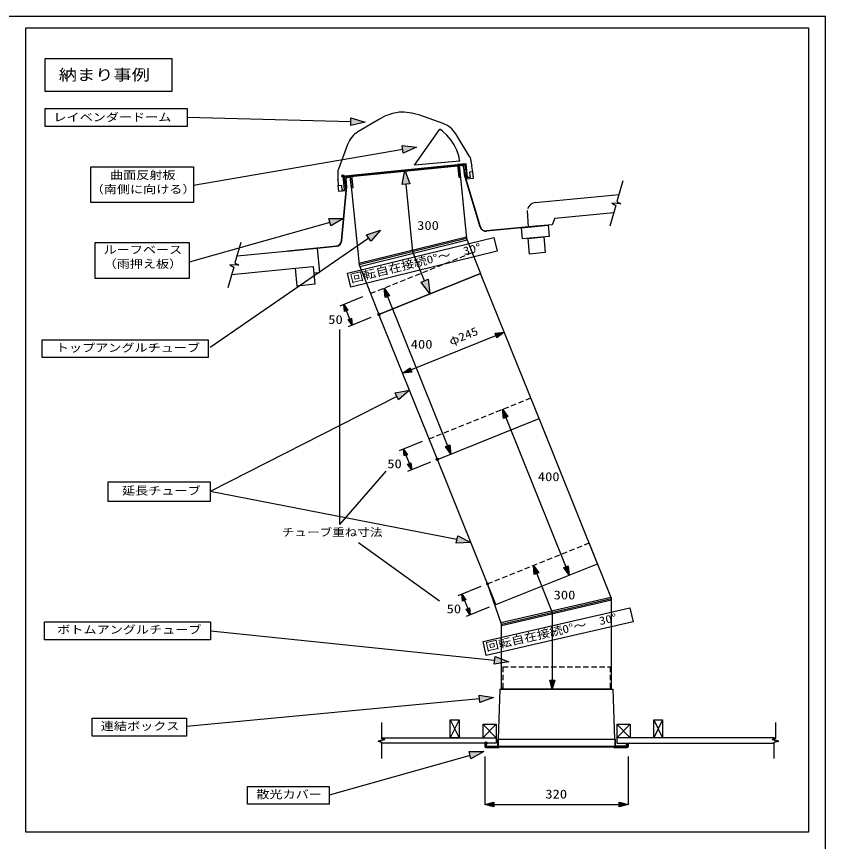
# Model space of a CAD drawing. Units: millimetres at full size, sheet at 1:10; details may follow other scales. Extents: x -2000 to 2000, y -1400 to 1400.
# Drawn here: x 191 to 2000, y -446 to 1400 of the extents above; entities that cross this region are included whole.
import ezdxf
from ezdxf.enums import TextEntityAlignment as Align

# ---------------------------------------------------------------- set-up
doc = ezdxf.new("R2010")
doc.units = ezdxf.units.MM
doc.header["$LTSCALE"] = 10
doc.header["$PDMODE"] = 32
doc.header["$PDSIZE"] = 5
doc.linetypes.add('DASHED1', pattern=[1.8, 1.2, -0.6])
for name, color, linetype in [('0-3_ドーム', 7, 'Continuous'), ('8-0', 7, 'Continuous'), ('F-F', 7, 'Continuous')]:
    doc.layers.add(name, color=color, linetype=linetype)
doc.styles.add('ＭＳ ゴシック', font='')
doc.styles.get('ＭＳ ゴシック').set_extended_font_data('MS Gothic')

msp = doc.modelspace()

# ---------------------------------------------------------------- linework, layer by layer
at = {"layer": '0-3_ドーム'}
for p, q in [((211.64, -425.53), (211.64, 1374.47)), ((1961.64, 1374.47), (1961.64, -425.53)), ((938.46, 1164.59), (572.64, 1173.96)), ((1080.98, 1067.3), (1137.1, 1147.58)), ((1143.25, 1143.39), (1137.1, 1147.58)), ((1153.33, 1134.42), (1143.25, 1143.39)), ((1162.18, 1124.24), (1153.33, 1134.42)), ((1169.66, 1113.01), (1162.18, 1124.24)), ((1175.63, 1100.91), (1169.66, 1113.01)), ((1054.35, 1102.35), (586.64, 1021.92)), ((1180.01, 1088.15), (1175.63, 1100.91)), ((1182.15, 1076.01), (1080.98, 1067.3)), ((1180.98, 1083.31), (1180.01, 1088.15)), ((1181.8, 1078.45), (1180.98, 1083.31)), ((1182.15, 1076.01), (1181.8, 1078.45)), ((921.04, 1043.05), (1152.79, 1065.96)), ((921.09, 1043.03), (1196.61, 1069.89)), ((930.45, 1041.43), (1177.6, 1065.86)), ((940.11, 1044.96), (1177.32, 1068.68)), ((1077.09, 873.56), (1062, 1024.86)), ((1350.93, 983.76), (1538.22, 1001.87)), ((1332.7, 966.19), (1335.09, 928.51)), ((1394.93, 948.52), (1526.35, 961.23)), ((1394.93, 948.52), (1388.72, 933.7)), ((891.57, 939.29), (576.64, 849.96)), ((1322.49, 902.18), (1320.09, 927.06)), ((1388.72, 933.7), (1351.17, 930.73)), ((1382.21, 907.95), (1322.49, 902.18)), ((978.51, 903.92), (623.64, 658.96)), ((683.87, 864.3), (862.9, 881.61)), ((796.62, 875.78), (796.69, 875.07)), ((862.9, 881.61), (868.16, 827.27)), ((1103.19, 808.7), (1077.09, 873.56)), ((671.8, 822.94), (837.88, 839.01)), ((856.07, 826.1), (868.16, 827.27)), ((1001.4, 733.51), (1228.69, 824.98)), ((1378.02, 453.9), (1228.69, 824.98)), ((964.56, 772.58), (913.54, 752.05)), ((1020.17, 773.4), (1162.03, 420.88)), ((928.17, 741.76), (935.63, 723.23)), ((983.23, 726.2), (932.2, 705.67)), ((1150.73, 362.43), (1001.4, 733.51)), ((913.05, 699.63), (913.05, 263)), ((1072.88, 609.48), (1263.05, 686.01)), ((1041.33, 549.58), (623.64, 337.39)), ((1132.07, 408.82), (1359.35, 500.28)), ((1285.11, 502.74), (1419.51, 168.77)), ((1490.02, 175.59), (1359.35, 500.28)), ((1097.88, 448.96), (1046.85, 428.42)), ((1055.89, 432.06), (1074.55, 385.67)), ((1262.73, 84.12), (1132.07, 408.82)), ((1116.54, 402.57), (1065.52, 382.04)), ((1016.46, 382.34), (913.05, 263)), ((1175.57, 229.38), (623.64, 337.39)), ((1136.61, 91.83), (955.45, 222.27)), ((1262.73, 84.12), (1490.02, 175.59)), ((1354.11, 153.23), (1388.99, 66.56)), ((1228.82, 124.37), (1177.79, 103.84)), ((1192.43, 93.55), (1199.89, 75.01)), ((1247.48, 77.99), (1196.46, 57.45)), ((1388.99, 66.56), (1388.99, -84.89)), ((1260.06, -40.79), (625.64, 24.46)), ((1226.19, -127.02), (570.54, -188.86)), ((570.54, -170.17), (570.54, -210.17)), ((1160.81, -173.89), (1180.81, -173.89)), ((1180.81, -173.89), (1160.81, -213.89)), ((1160.81, -173.89), (1180.81, -213.89)), ((1180.81, -173.89), (1160.81, -213.89)), ((1160.81, -173.89), (1180.81, -213.89)), ((1180.81, -173.89), (1180.81, -213.89)), ((1233.31, -183.89), (1233.31, -213.89)), ((1233.31, -183.89), (1263.31, -183.89)), ((1233.31, -183.89), (1263.31, -213.89)), ((1263.31, -183.89), (1233.31, -213.89)), ((1263.31, -183.89), (1263.31, -213.89)), ((1533.31, -183.89), (1533.31, -213.89)), ((1533.31, -183.89), (1563.31, -183.89)), ((1533.31, -183.89), (1563.31, -213.89)), ((1563.31, -183.89), (1533.31, -213.89)), ((1563.31, -183.89), (1563.31, -213.89)), ((1615.81, -173.89), (1635.81, -213.89)), ((1635.81, -173.89), (1615.81, -213.89)), ((1615.81, -173.89), (1635.81, -213.89)), ((1635.81, -173.89), (1615.81, -213.89)), ((570.54, -210.17), (360.21, -210.17)), ((1008, -213.89), (1263.31, -213.89)), ((1885.08, -213.89), (1533.31, -213.89)), ((1007.1, -223.89), (1007.1, -260.13)), ((1263.31, -225.89), (1007.1, -225.89)), ((1533.31, -225.89), (1885.08, -225.89)), ((1885.08, -260.13), (1885.08, -223.89)), ((1205.04, -253.44), (890.12, -342.78)), ((1258.31, -363.49), (1538.31, -363.49)), ((1961.64, -425.53), (211.64, -425.53))]:
    msp.add_line(p, q, dxfattribs=at)
at = {"layer": '0-3_ドーム', "linetype": 'DASHED1'}
for p, q in [((1210.02, 871.36), (982.74, 779.9)), ((1113.4, 455.2), (1340.69, 546.67)), ((1244.06, 130.51), (1471.35, 221.97)), ((1278.31, -54.89), (1278.31, -104.89))]:
    msp.add_line(p, q, dxfattribs=at)
at = {"layer": '0-3_ドーム'}
for points in [[(255.14, 1306.05), (538.14, 1306.05), (538.14, 1232.05), (255.14, 1232.05)], [(255.08, 1193.96), (572.64, 1193.96), (572.64, 1153.96), (255.08, 1153.96)], [(970.2, 1163.78), (938.17, 1156.39), (938.77, 1173.39)], [(1085.64, 1107.74), (1055.61, 1094.37), (1052.95, 1111.17)], [(356.64, 1063.96), (586.64, 1063.96), (586.64, 983.96), (356.64, 983.96)], [(1058.85, 1056.46), (1070.09, 1025.57), (1053.14, 1024.09)], [(1194.16, 1067.81), (1197.27, 1036.67), (1212.75, 1038.22), (1211.36, 1052.15), (1203.88, 1051.4), (1205.02, 1040), (1199.51, 1039.45), (1196.39, 1070.59), (1177.32, 1068.68), (1180.17, 1040.2), (1183.4, 1040.52), (1180.81, 1066.48)], [(409.46, 1038.18), (409.46, 1038.18), (409.46, 1038.18), (409.46, 1038.18), (409.46, 1038.18), (409.46, 1038.18), (409.46, 1038.18), (409.46, 1038.18)], [(923.78, 1040.78), (926.89, 1009.63), (911.42, 1008.09), (910.02, 1022.02), (917.5, 1022.76), (918.64, 1011.36), (924.15, 1011.91), (921.04, 1043.05), (940.11, 1044.96), (942.96, 1016.48), (939.72, 1016.16), (937.13, 1042.11)], [(403.22, 1017.37), (403.22, 1017.37), (403.22, 1017.37), (403.22, 1017.37), (403.22, 1017.37), (403.22, 1017.37), (403.22, 1017.37), (403.22, 1017.37)], [(922.12, 947.96), (893.65, 931.52), (889.25, 947.96)], [(931.11, 825.4), (1258, 905.79), (1265.64, 874.71), (938.75, 794.33)], [(1004.64, 921.96), (983.08, 897.15), (973.56, 911.26)], [(1334.93, 903.38), (1369.77, 906.75), (1373.14, 871.91), (1338.3, 868.54)], [(366.64, 893.96), (576.64, 893.96), (576.64, 813.96), (366.64, 813.96)], [(814.54, 836.75), (854.36, 840.6), (858.21, 800.79), (818.39, 796.94)], [(1115.05, 779.25), (1095.73, 805.84), (1111.61, 811.94)], [(1012.7, 791.96), (1024.87, 775.21), (1014.86, 771.37)], [(922.57, 755.69), (931.7, 743.12), (924.19, 740.24)], [(941.24, 709.3), (932.11, 721.87), (939.61, 724.75)], [(1281.61, 693.48), (1264.86, 681.31), (1261.02, 691.31)], [(248.35, 676.7), (619.24, 676.7), (619.24, 636.7), (248.35, 636.7)], [(1054.32, 602.01), (1071.07, 614.18), (1074.91, 604.18)], [(1069.64, 563.96), (1044.83, 542.39), (1037.37, 557.69)], [(1277.64, 521.3), (1289.81, 504.55), (1279.81, 500.71)], [(1055.89, 432.06), (1065.02, 419.49), (1057.51, 416.61)], [(1162.03, 420.88), (1149.86, 437.63), (1159.87, 441.47)], [(1074.55, 385.67), (1065.42, 398.24), (1072.93, 401.13)], [(395.42, 358.96), (623.64, 358.96), (623.64, 314.96), (395.42, 314.96)], [(1206.73, 223.28), (1173.91, 221.56), (1177.44, 238.2)], [(1346.64, 171.79), (1358.81, 155.04), (1348.81, 151.2)], [(1426.97, 150.22), (1414.8, 166.97), (1424.81, 170.81)], [(1186.83, 107.47), (1195.96, 94.91), (1188.45, 92.02)], [(1205.49, 61.09), (1196.36, 73.66), (1203.87, 76.54)], [(1234.26, 1.38), (1562.35, 76.74), (1569.51, 45.55), (1241.43, -29.8)], [(253.42, 45.28), (624.31, 45.28), (624.31, 5.28), (253.42, 5.28)], [(1291.64, -44.04), (1259.18, -49.19), (1260.96, -32.26)], [(1388.99, -104.89), (1383.63, -84.89), (1394.35, -84.89)], [(1257.81, -124.04), (1226.92, -135.29), (1225.43, -118.34)], [(1160.81, -173.89), (1180.81, -173.89), (1180.81, -213.89), (1160.81, -213.89)], [(1615.81, -173.89), (1635.81, -173.89), (1635.81, -213.89), (1615.81, -213.89)], [(1615.81, -173.89), (1635.81, -173.89), (1635.81, -213.89), (1615.81, -213.89)], [(1235.59, -244.78), (1207.12, -261.21), (1202.72, -244.78)], [(707.58, -322.78), (890.12, -322.78), (890.12, -362.78), (707.58, -362.78)], [(1238.31, -363.49), (1258.31, -358.14), (1258.31, -368.85)], [(1538.31, -358.14), (1558.31, -363.49), (1538.31, -368.85)]]:
    msp.add_lwpolyline(points, close=True, dxfattribs=at)
for points in [[(1547.09, 1032.27), (1533.69, 986.35), (1542.59, 981.15), (1521.99, 981.96), (1530.88, 976.75), (1517.48, 930.84)], [(1320.09, 927.06), (1379.81, 932.84), (1382.21, 907.95)], [(692.64, 894.33), (679.24, 848.42), (688.14, 843.22), (667.54, 844.02), (676.44, 838.82), (663.03, 792.91)], [(360.21, -210.17), (360.21, -170.17), (570.54, -170.17)], [(1007.1, -179.64), (1007.1, -215.89), (1014.6, -217.89), (999.6, -221.89), (1007.1, -223.89)], [(1180.81, -213.89), (1160.81, -213.89), (1160.81, -173.89)], [(1887.94, -179.64), (1887.94, -215.89), (1880.44, -217.89), (1895.44, -221.89), (1885.08, -223.89)], [(1007.1, -225.89), (1007.1, -223.89), (999.6, -221.89), (1014.6, -217.89), (1007.1, -215.89), (1008, -213.89)], [(1885.08, -223.89), (1895.44, -221.89), (1880.44, -217.89), (1887.94, -215.89), (1883.83, -213.89)]]:
    msp.add_lwpolyline(points, dxfattribs=at)
at = {"layer": '0-3_ドーム', "linetype": 'DASHED1'}
msp.add_lwpolyline([(1278.31, -54.89), (1518.31, -54.89), (1518.31, -104.89)], dxfattribs=at)
at = {"layer": '0-3_ドーム'}
msp.add_arc((1352.85, 963.85), 20, 95.52486, 163.72346, dxfattribs=at)
for p in [(921.04, 1043.05), (921.09, 1043.03), (930.45, 1041.44), (930.45, 1041.43), (1001.4, 733.51), (1132.07, 408.82), (1244.06, 130.51), (1240.81, -225.89)]:
    msp.add_point(p, dxfattribs=at)
at = {"layer": '0-3_ドーム', "color": 8}
for points in [[(970.2, 1163.78), (938.17, 1156.39), (938.77, 1173.39)], [(1085.64, 1107.74), (1055.61, 1094.37), (1052.95, 1111.17)], [(1058.85, 1056.46), (1070.09, 1025.57), (1053.14, 1024.09)], [(922.12, 947.96), (893.65, 931.52), (889.25, 947.96)], [(1004.64, 921.96), (983.08, 897.15), (973.56, 911.26)], [(1115.05, 779.25), (1095.73, 805.84), (1111.61, 811.94)], [(1012.7, 791.96), (1024.87, 775.21), (1014.86, 771.37)], [(922.57, 755.69), (931.7, 743.12), (924.19, 740.24)], [(941.24, 709.3), (932.11, 721.87), (939.61, 724.75)], [(1281.61, 693.48), (1264.86, 681.31), (1261.02, 691.31)], [(1054.32, 602.01), (1071.07, 614.18), (1074.91, 604.18)], [(1069.64, 563.96), (1044.83, 542.39), (1037.37, 557.69)], [(1277.64, 521.3), (1289.81, 504.55), (1279.81, 500.71)], [(1055.89, 432.06), (1065.02, 419.49), (1057.51, 416.61)], [(1162.03, 420.88), (1149.86, 437.63), (1159.87, 441.47)], [(1074.55, 385.67), (1065.42, 398.24), (1072.93, 401.13)], [(1206.73, 223.28), (1173.91, 221.56), (1177.44, 238.2)], [(1346.64, 171.79), (1358.81, 155.04), (1348.81, 151.2)], [(1426.97, 150.22), (1414.8, 166.97), (1424.81, 170.81)], [(1186.83, 107.47), (1195.96, 94.91), (1188.45, 92.02)], [(1205.49, 61.09), (1196.36, 73.66), (1203.87, 76.54)], [(1291.64, -44.04), (1259.18, -49.19), (1260.96, -32.26)], [(1388.99, -104.89), (1383.63, -84.89), (1394.35, -84.89)], [(1257.81, -124.04), (1226.92, -135.29), (1225.43, -118.34)], [(1235.59, -244.78), (1207.12, -261.21), (1202.72, -244.78)], [(1238.31, -363.49), (1258.31, -358.14), (1258.31, -368.85)], [(1558.31, -363.49), (1538.31, -368.85), (1538.31, -358.14)]]:
    msp.add_solid(points, dxfattribs=at)
at = {"layer": '8-0'}
msp.add_lwpolyline([(-2000, -1400), (2000, -1400), (2000, 1400), (-2000, 1400)], close=True, dxfattribs=at)
at = {"layer": 'F-F'}
for p, q in [((211.64, 1374.47), (1961.64, 1374.47)), ((1002.22, 1170.25), (954.15, 1141.76)), ((1145.1, 1160.38), (1092.44, 1179.05)), ((1204.05, 1087.02), (1173.1, 1137.15)), ((931.17, 1113.56), (910.49, 1058.39)), ((1209.01, 1067.15), (1207.38, 1077.34)), ((1180.56, 1069.01), (1197.15, 903.08)), ((1187.48, 1067.15), (1187.55, 1066.42)), ((1192.66, 1046.22), (1191.02, 1062.82)), ((1192.51, 1055.06), (1191.73, 1062.89)), ((1193.37, 1046.29), (1192.48, 1055.35)), ((1209.6, 1064.89), (1209.24, 1067.17)), ((1209.38, 1064.87), (1209.6, 1064.89)), ((1211.53, 1051.41), (1209.38, 1064.87)), ((909.09, 1048.26), (909.46, 1037.94)), ((909.46, 1037.94), (909.23, 1037.92)), ((909.23, 1037.92), (909.31, 1035.61)), ((909.31, 1035.61), (909.54, 1035.63)), ((909.54, 1035.63), (910.02, 1022.02)), ((927.89, 1028.6), (927.12, 1036.42)), ((929.47, 1019.9), (927.82, 1036.49)), ((930.45, 1041.43), (930.52, 1040.71)), ((937.13, 1042.11), (956.94, 844.01)), ((1227.58, 928.88), (1192.75, 1045.8)), ((1228.26, 929.09), (1193.43, 1046)), ((917.48, 898.06), (928.76, 1019.53)), ((918.19, 898), (929.47, 1019.47)), ((928.76, 1019.83), (927.86, 1028.89)), ((1351.17, 930.73), (1241.68, 920.08)), ((1351.24, 930.02), (1241.75, 919.37)), ((1196.81, 906.47), (956.6, 847.4)), ((796.62, 875.78), (906.09, 886.6)), ((1197.25, 903.11), (956.94, 844.01)), ((958.22, 840.83), (1198.53, 899.93)), ((1197.25, 903.11), (1228.69, 824.98)), ((1219.45, 895.29), (1219.5, 895.3)), ((796.69, 875.07), (906.16, 885.89)), ((1216.15, 881.43), (1216.1, 881.43)), ((956.94, 844.01), (1001.4, 733.51)), ((1228.69, 824.98), (1001.4, 733.51)), ((1521.52, 97.3), (1471.35, 221.97)), ((1244.42, 130.65), (1244.06, 130.51)), ((1275.12, 40.15), (1244.06, 130.51)), ((1273.66, 44.09), (1520.15, 100.71)), ((1275.12, 40.15), (1521.52, 97.3)), ((1521.5, 93.81), (1275.41, 36.74)), ((1275.12, -104.89), (1275.12, 40.15)), ((1271.81, -104.89), (1267.81, -216.89)), ((1271.81, -104.89), (1524.81, -104.89)), ((1275.81, -101.89), (1278.31, -101.89)), ((1520.81, -104.89), (1275.81, -104.89)), ((1518.31, -101.89), (1520.81, -101.89)), ((1528.81, -216.89), (1524.81, -104.89)), ((1263.31, -213.89), (1263.31, -225.89)), ((1266.81, -216.89), (1529.81, -216.89)), ((1266.81, -216.89), (1266.81, -232.89)), ((1267.81, -216.89), (1267.81, -233.89)), ((1529.81, -216.89), (1529.81, -232.89)), ((1533.31, -213.89), (1533.31, -225.89)), ((1238.31, -225.89), (1239.11, -225.89)), ((1238.31, -225.89), (1238.31, -234.09)), ((1239.11, -234.09), (1239.11, -225.89)), ((1556.51, -235.09), (1240.11, -235.09)), ((1240.11, -235.89), (1270.31, -235.89)), ((1240.81, -225.89), (1241.81, -225.89)), ((1240.81, -231.89), (1240.81, -225.89)), ((1241.81, -231.89), (1241.81, -225.89)), ((1242.81, -232.89), (1266.81, -232.89)), ((1242.81, -233.89), (1267.81, -233.89)), ((1243.81, -232.89), (1243.81, -233.89)), ((1245.11, -234.39), (1245.11, -235.09)), ((1528.81, -233.89), (1267.81, -233.89)), ((1270.31, -235.09), (1270.31, -235.89)), ((1526.31, -235.09), (1526.31, -235.89)), ((1526.31, -235.89), (1556.51, -235.89)), ((1553.81, -232.89), (1529.81, -232.89)), ((1552.81, -232.89), (1552.81, -233.89)), ((1554.81, -225.89), (1555.81, -225.89)), ((1554.81, -231.89), (1554.81, -225.89)), ((1555.81, -225.89), (1555.81, -231.89)), ((1556.51, -225.89), (1557.31, -225.89)), ((1557.51, -225.89), (1558.31, -225.89)), ((1557.51, -234.09), (1557.51, -225.89)), ((1558.31, -225.89), (1558.31, -234.09)), ((1589.86, -231.83), (1589.84, -231.83)), ((1238.31, -255.98), (1238.31, -363.49)), ((1558.31, -255.98), (1558.31, -363.49))]:
    msp.add_line(p, q, dxfattribs=at)
for points in [[(1046.26, 1185.56), (1040.45, 1184.69), (1034.73, 1183.53), (1029.09, 1182.06), (1023.54, 1180.3), (1018.08, 1178.23), (1012.71, 1175.87), (1007.42, 1173.21), (1002.22, 1170.25)], [(1092.44, 1179.05), (1086.76, 1180.95), (1081.06, 1182.54), (1075.33, 1183.82), (1069.57, 1184.79), (1063.79, 1185.44), (1057.97, 1185.79), (1052.13, 1185.83), (1046.26, 1185.56)], [(1173.1, 1137.15), (1170.36, 1141.24), (1167.4, 1144.99), (1164.23, 1148.4), (1160.84, 1151.47), (1157.23, 1154.21), (1153.41, 1156.6), (1149.36, 1158.66), (1145.1, 1160.38)], [(954.15, 1141.76), (950.3, 1139.25), (946.73, 1136.45), (943.44, 1133.36), (940.43, 1129.98), (937.7, 1126.31), (935.24, 1122.35), (933.07, 1118.1), (931.17, 1113.56)], [(1206.54, 1081.25), (1206.31, 1082.01), (1206.05, 1082.76), (1205.77, 1083.5), (1205.47, 1084.22), (1205.15, 1084.94), (1204.8, 1085.64), (1204.43, 1086.34), (1204.05, 1087.02)], [(1207.38, 1077.34), (1207.31, 1077.84), (1207.22, 1078.33), (1207.13, 1078.82), (1207.03, 1079.31), (1206.93, 1079.8), (1206.81, 1080.28), (1206.68, 1080.77), (1206.54, 1081.25)], [(910.49, 1058.39), (910.24, 1057.65), (910.01, 1056.9), (909.81, 1056.14), (909.63, 1055.38), (909.48, 1054.61), (909.35, 1053.83), (909.24, 1053.04), (909.15, 1052.25)], [(909.15, 1052.25), (909.11, 1051.75), (909.08, 1051.25), (909.06, 1050.75), (909.05, 1050.26), (909.04, 1049.76), (909.05, 1049.26), (909.06, 1048.76), (909.09, 1048.26)], [(1275.12, -104.89), (1521.5, -104.89), (1521.5, 97.29)], [(1528.81, -216.89), (1528.81, -233.89), (1553.81, -233.89)], [(1245.11, -234.39), (1547.31, -234.39), (1547.31, -235.09)]]:
    msp.add_lwpolyline(points, dxfattribs=at)
for centre, radius, start, end in [((1187.01, 1062.42), 4.75, 5.64425, 84.23235), ((1187.01, 1062.42), 4.04, 5.64425, 82.18791), ((931.84, 1036.89), 4.75, 107.05616, 185.64425), ((931.84, 1036.89), 4.04, 109.1006, 185.64425), ((1194.89, 1046.44), 2.23, 185.64425, 196.59102), ((1194.89, 1046.44), 1.52, 185.64425, 196.59102), ((927.24, 1019.68), 1.52, 354.69749, 5.64425), ((927.24, 1019.68), 2.23, 354.69749, 5.64425), ((1240.43, 932.71), 13.41, 196.59102, 275.64425), ((1240.43, 932.71), 12.7, 196.59102, 275.64425), ((904.84, 899.24), 12.7, 275.64425, 354.69749), ((904.84, 899.24), 13.41, 275.64425, 354.69749), ((1240.11, -234.09), 1.8, 180, 270), ((1240.11, -234.09), 1, 180, 270), ((1242.81, -231.89), 2, 180, 270), ((1242.81, -231.89), 1, 180, 270), ((1553.81, -231.89), 1, 270, 0), ((1553.81, -231.89), 2, 270, 0), ((1556.51, -234.09), 1.8, 270, 0), ((1556.51, -234.09), 1, 270, 0)]:
    msp.add_arc(centre, radius, start, end, dxfattribs=at)

# ---------------------------------------------------------------- texts
at = {"layer": '0-3_ドーム', "style": 'ＭＳ ゴシック', "width": 1.2}
for s, height, p in [('納まり事例', 24.89, (285.14, 1249.66)), ('レイベンダードーム', 17.91, (273.19, 1160.14)), ('曲面反射板', 17.91, (399.78, 1030.72)), ('（南側に向ける）', 17.91, (356.67, 998.97)), ('300', 19.9, (1086.7, 916.53)), ('ルーフベース', 17.91, (385.41, 863.68)), ('（雨押え板）', 17.91, (385.41, 831.93)), ('50', 19.9, (887.86, 706.06)), ('トップアングルチューブ', 17.91, (278.63, 644.26)), ('400', 19.9, (1072.41, 650.72)), ('50', 19.9, (1019.87, 383.24)), ('400', 19.9, (1356.61, 354.42)), ('延長チューブ', 17.91, (426.65, 324.53)), ('チューブ重ね寸法', 17.23, (783.86, 231.98)), ('300', 19.9, (1391.88, 89.71)), ('50', 19.9, (1152.62, 58.63)), ('ボトムアングルチューブ', 17.91, (281.85, 13.55)), ('連結ボックス', 17.91, (379.14, -202.38)), ('散光カバー', 17.91, (726.99, -354.99)), ('320', 19.9, (1373.39, -355.88))]:
    msp.add_text(s, height=height, dxfattribs=at).set_placement(p, align=Align.BOTTOM_LEFT)
for s, height, rotation, p in [('回転自在接続0°～\u300030°', 17.91, 13.816, (940.8, 798.72)), ('φ245', 18.31, 21.921, (1164.46, 658.77)), ('回転自在接続0°～\u300030°', 17.91, 12.936, (1243.54, -25.44))]:
    msp.add_text(s, height=height, rotation=rotation, dxfattribs=at).set_placement(p, align=Align.BOTTOM_LEFT)

doc.saveas('drawing.dxf')
